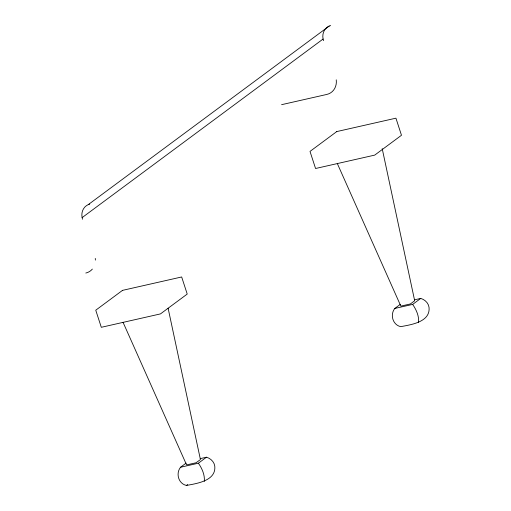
<?xml version="1.0" encoding="UTF-8"?>
<svg xmlns="http://www.w3.org/2000/svg" width="511" height="511" viewBox="0 0 511 511"><rect width="100%" height="100%" fill="white"/><g stroke="black" fill="none" stroke-linecap="round" stroke-linejoin="round"><path stroke-width="0.77" d="M204.311 481.4C204.956 474.866 202.03 468.472 198.402 463.202L180.524 467.252C175.612 473.461 178.409 483.681 186.438 485.45C196.882 483.515 216.313 480.768 214.773 466.128C214.198 461.765 210.589 458.399 206.482 457.211L200.267 458.616M418.573 322.607C419.218 316.073 416.286 309.672 412.658 304.409L394.779 308.452C389.874 314.661 392.665 324.881 400.694 326.65C411.138 324.721 430.569 321.975 429.036 307.328C428.461 302.972 424.845 299.599 420.745 298.411L414.523 299.823M82.546 219.245L82.118 217.622A13.433 11.721 53.5 0 1 88.25 204.636L329.218 26.048L330.643 25.55M82.118 217.622L323.08 39.034A13.433 11.721 53.5 0 1 329.218 26.048M180.524 467.252L186.119 463.1M394.779 308.452L400.381 304.307M198.402 463.202L206.482 457.211M412.658 304.409L420.745 298.411M186.438 485.45L187.678 484.53M88.25 204.636L89.681 204.138M281.593 104.678L326.772 94.446A15.579 13.593 53.5 0 0 336.238 79.831M337.305 163.507L400.841 306.115L410.371 303.956L414.683 300.755L382.202 148.644M123.049 322.3L186.585 464.908L196.115 462.749L200.427 459.555L168.106 308.216M323.08 39.034L323.508 40.656M95.27 258.419L95.397 260.112M92.35 269.086A15.579 13.593 53.5 0 1 85.81 273.034M122.506 290.369L95.749 310.203L101.306 327.302L160.467 313.901L187.224 294.068L181.667 276.968L122.506 290.369M336.768 131.576L310.005 151.409L315.562 168.502L374.723 155.108L401.48 135.274L395.929 118.175L336.768 131.576"/></g></svg>
